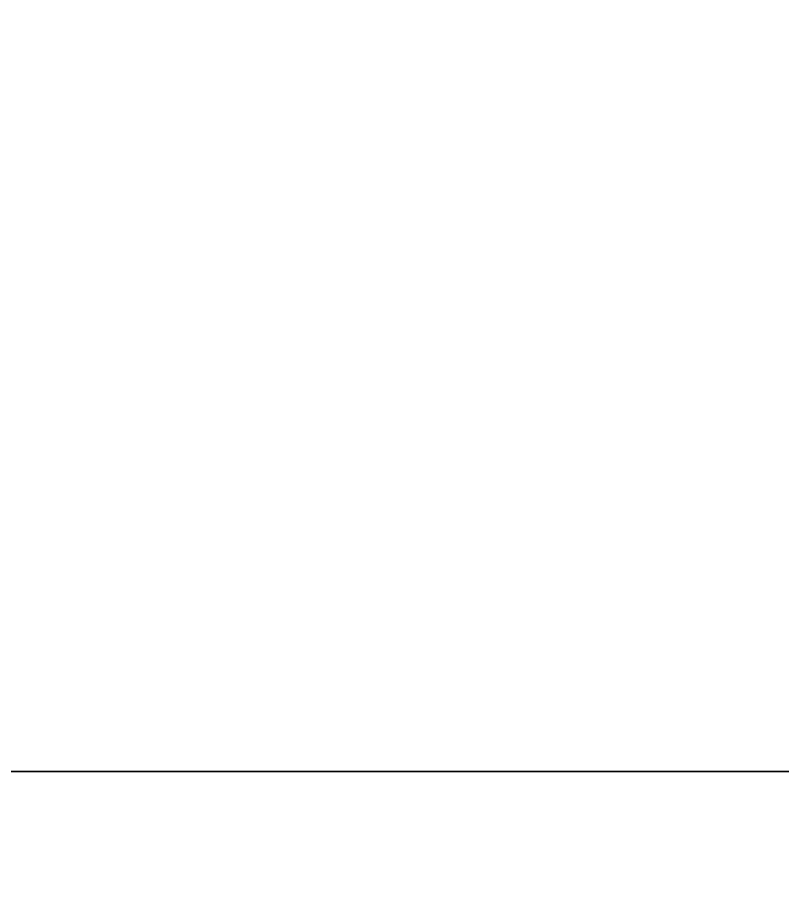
# Model space of a CAD drawing. Header units: inches. Extents: x 225.6 to 283.2, y 92.4 to 180.2.
# Drawn here: x 249.95246 to 249.97014, y 154.19815 to 154.21819 of the extents above; entities that cross this region are included whole.
import ezdxf

# ---------------------------------------------------------------- set-up
doc = ezdxf.new("R2010")
doc.units = ezdxf.units.IN
doc.header["$LTSCALE"] = 0.5
doc.header["$MEASUREMENT"] = 0
doc.layers.add('HATCH', color=12, linetype='Continuous')
doc.layers.add('LINE50', color=5, linetype='Continuous')

msp = doc.modelspace()

# ---------------------------------------------------------------- hatches: boundary and pattern name
at = {"layer": 'HATCH'}
h = msp.add_hatch(dxfattribs=at)
h.set_pattern_fill('INSUL', color=256, scale=7, style=0)
h.paths.add_polyline_path([(249.972493, 163.200769), (247.347493, 163.200769), (247.347493, 154.200769), (247.784993, 154.200769), (247.784993, 154.700769), (249.284993, 154.700769), (249.284993, 154.200769), (249.972493, 154.200769), (249.972493, 154.238224)])
h.paths.add_polyline_path([(264.597493, 163.200769), (261.972493, 163.200769), (261.972493, 154.200769), (262.659993, 154.200769), (262.659993, 154.700769), (264.159993, 154.700769), (264.159993, 154.200769), (264.597493, 154.200769)])
h = msp.add_hatch(dxfattribs=at)
h.set_pattern_fill('INSUL', color=256, scale=7, style=0)
h.set_pattern_definition([(0, (263.5343, 152.782), (0, 2.625), []), (0, (263.5343, 153.657), (0, 2.625), [0.875, -0.875]), (0, (263.5343, 154.532), (0, 2.625), [0.875, -0.875])])
h.paths.add_polyline_path([(262.659993, 153.700769), (262.659993, 154.200769), (261.972493, 154.200769), (261.972493, 152.505769), (261.972493, 150.950769), (264.597493, 150.950769), (264.597493, 154.200769), (264.159993, 154.200769), (264.159993, 153.700769)])
h.paths.add_polyline_path([(264.597493, 141.450769), (261.972493, 141.450769), (261.972493, 136.200769), (262.659993, 136.200769), (262.659993, 136.700769), (264.159993, 136.700769), (264.159993, 136.200769), (264.597493, 136.200769)])
h.paths.add_polyline_path([(247.347493, 136.200769), (247.784993, 136.200769), (247.784993, 136.700769), (249.284993, 136.700769), (249.284993, 136.200769), (249.972493, 136.200769), (249.972493, 154.200769), (249.284993, 154.200769), (249.284993, 154.700769), (247.784993, 154.700769), (247.784993, 154.200769), (247.347493, 154.200769)])

# ---------------------------------------------------------------- linework, layer by layer
at = {"layer": 'LINE50'}
for points in [[(247.347493, 154.200769), (247.784993, 154.200769), (247.784993, 154.700769), (249.284993, 154.700769), (249.284993, 154.200769), (249.972493, 154.200769)], [(249.972493, 154.200769), (249.284993, 154.200769), (249.284993, 154.700769), (247.784993, 154.700769), (247.784993, 154.200769), (247.347493, 154.200769)]]:
    msp.add_lwpolyline(points, dxfattribs=at)

doc.saveas('drawing.dxf')
